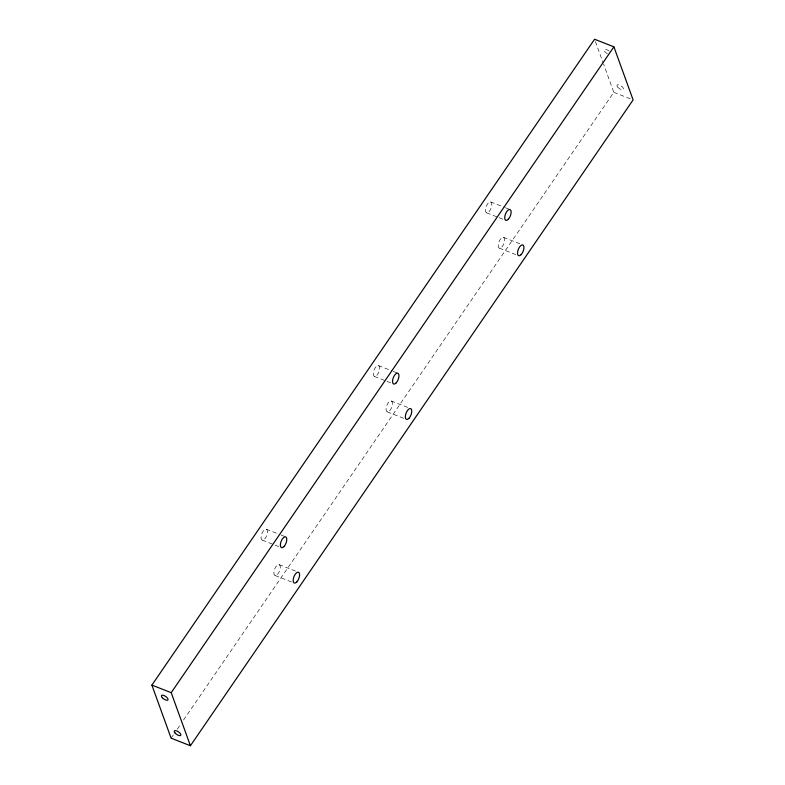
<?xml version="1.0" encoding="UTF-8"?>
<svg xmlns="http://www.w3.org/2000/svg" width="785" height="785" viewBox="0 0 785 785"><rect width="100%" height="100%" fill="white"/><g stroke="black" fill="none" stroke-linecap="round" stroke-linejoin="round"><path stroke-width="0.59" stroke-dasharray="3.92 2.94" d="M171.101 738.175L173.877 734.132M177.341 729.079L180.805 724.025M183.572 719.982L613.801 92.326L603.587 64.095M613.801 92.326L630.836 99.008M490.615 201.922L504.245 207.269M505.383 207.711L509.926 209.497M486.621 212.823L497.975 217.278M499.113 217.72L505.923 220.389M503.42 237.305L522.731 244.881M499.427 248.197L518.738 255.773M378.439 365.575L392.068 370.922M393.207 371.364L397.75 373.15M374.445 376.466L385.798 380.921M386.936 381.373L393.756 384.042M391.244 400.958L410.555 408.534M387.25 411.85L406.561 419.425M266.262 529.227L279.892 534.565M281.03 535.017L285.573 536.803M262.268 540.119L280.441 547.253M279.077 564.611L296.112 571.294M275.074 575.503L293.247 582.637M595.413 41.507L603.174 62.967M607.384 53.694A3.876 1.58 34.4 0 1 604.264 49.681A3.876 1.58 34.4 0 1 609.16 51.211M617.864 87.282A3.876 1.58 34.4 0 0 623.437 89.47A3.876 1.58 34.4 0 0 619.453 85.055A3.876 1.58 34.4 0 0 617.864 87.282M488.996 211.705A5.809 2.62 -68.6 0 0 491.204 202.285A5.809 2.62 -68.6 0 0 485.65 208.123A5.809 2.62 -68.6 0 0 488.996 211.705M501.811 247.089A5.809 2.62 -68.6 0 0 504.009 237.669A5.809 2.62 -68.6 0 0 498.455 243.507A5.809 2.62 -68.6 0 0 501.811 247.089M389.635 410.741A5.809 2.62 -68.6 0 0 391.833 401.321A5.809 2.62 -68.6 0 0 386.279 407.15A5.809 2.62 -68.6 0 0 389.635 410.741M376.829 375.358A5.809 2.62 -68.6 0 0 379.027 365.938A5.809 2.62 -68.6 0 0 373.474 371.766A5.809 2.62 -68.6 0 0 376.829 375.358M264.653 539.01A5.809 2.62 -68.6 0 0 266.851 529.59A5.809 2.62 -68.6 0 0 261.297 535.419A5.809 2.62 -68.6 0 0 264.653 539.01M277.458 574.394A5.809 2.62 -68.6 0 0 279.666 564.964A5.809 2.62 -68.6 0 0 274.102 570.803A5.809 2.62 -68.6 0 0 277.458 574.394"/><path stroke-width="1.18" d="M151.888 685.099L594.588 39.25L613.899 46.825L633.112 99.901L190.412 745.75L171.101 738.175L151.888 685.099L171.199 692.674L190.412 745.75M171.199 692.674L613.899 46.825M162.358 697.747A3.876 1.58 34.4 0 0 167.931 699.935A3.876 1.58 34.4 0 0 163.947 695.52A3.876 1.58 34.4 0 0 162.358 697.747M175.163 733.131A3.876 1.58 34.4 0 0 180.736 735.319A3.876 1.58 34.4 0 0 176.753 730.904A3.876 1.58 34.4 0 0 175.163 733.131M508.307 219.28A5.809 2.62 -68.6 0 0 510.515 209.86A5.809 2.62 -68.6 0 0 504.951 215.698A5.809 2.62 -68.6 0 0 508.307 219.28M521.112 254.664A5.809 2.62 -68.6 0 0 523.32 245.244A5.809 2.62 -68.6 0 0 517.766 251.072A5.809 2.62 -68.6 0 0 521.112 254.664M396.131 382.933A5.809 2.62 -68.6 0 0 398.338 373.513A5.809 2.62 -68.6 0 0 392.775 379.341A5.809 2.62 -68.6 0 0 396.131 382.933M408.946 418.317A5.809 2.62 -68.6 0 0 411.144 408.897A5.809 2.62 -68.6 0 0 405.59 414.725A5.809 2.62 -68.6 0 0 408.946 418.317M283.954 546.586A5.809 2.62 -68.6 0 0 286.162 537.166A5.809 2.62 -68.6 0 0 280.608 542.994A5.809 2.62 -68.6 0 0 283.954 546.586M296.769 581.97A5.809 2.62 -68.6 0 0 298.967 572.54A5.809 2.62 -68.6 0 0 293.413 578.378A5.809 2.62 -68.6 0 0 296.769 581.97"/></g></svg>
